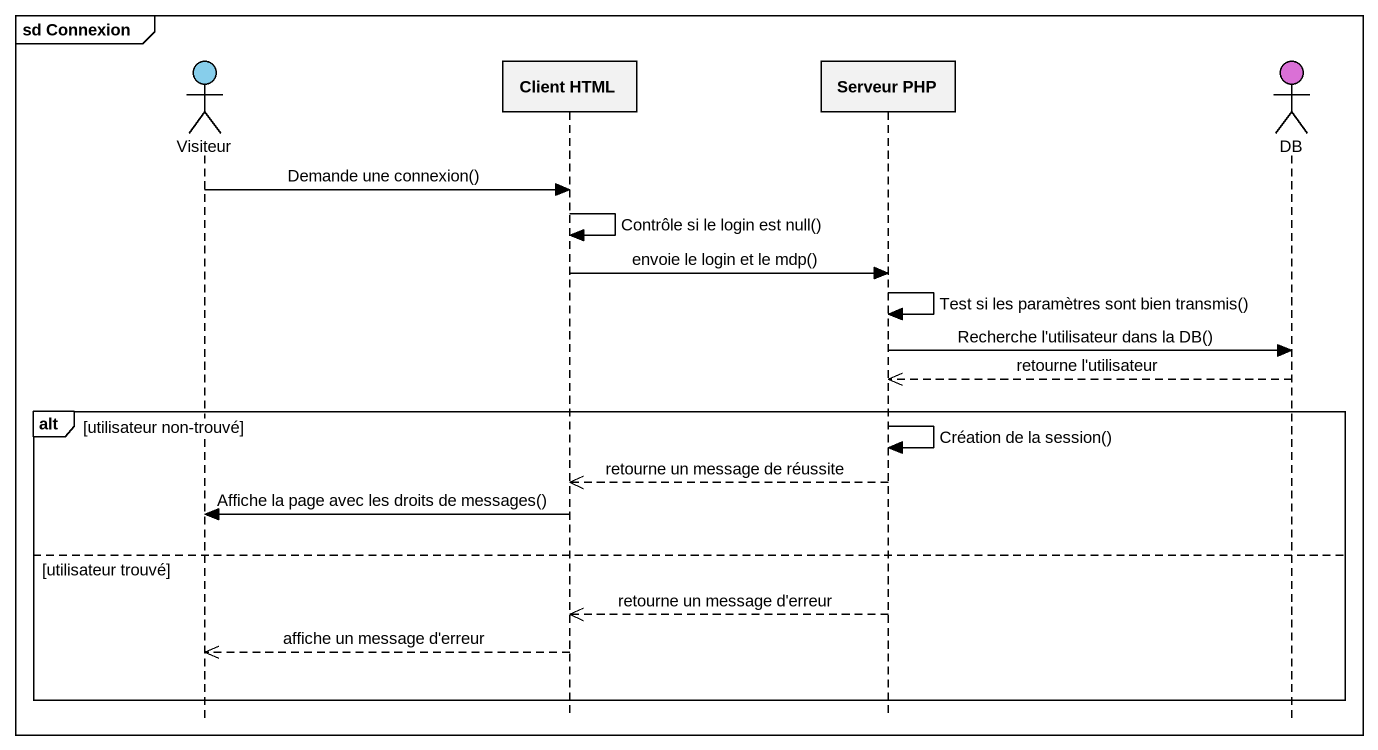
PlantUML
@startuml
mainframe sd Connexion
hide footbox
actor Visiteur #87CEEB
participant "Client HTML" as Client_HTML
participant "Serveur PHP" as Serveur_PHP
actor DB #DA70D6

Visiteur -> Client_HTML : Demande une connexion()
Client_HTML -> Client_HTML : Contrôle si le login est null()
Client_HTML -> Serveur_PHP : envoie le login et le mdp()
Serveur_PHP -> Serveur_PHP : Test si les paramètres sont bien transmis()
Serveur_PHP -> DB : Recherche l'utilisateur dans la DB()
DB -->> Serveur_PHP : retourne l'utilisateur
alt utilisateur non-trouvé
  Serveur_PHP -> Serveur_PHP : Création de la session()
  Serveur_PHP -->> Client_HTML : retourne un message de réussite
  Client_HTML -> Visiteur : Affiche la page avec les droits de messages()
else utilisateur trouvé
  Serveur_PHP -->> Client_HTML : retourne un message d'erreur
  Client_HTML -->> Visiteur : affiche un message d'erreur
end
@enduml
